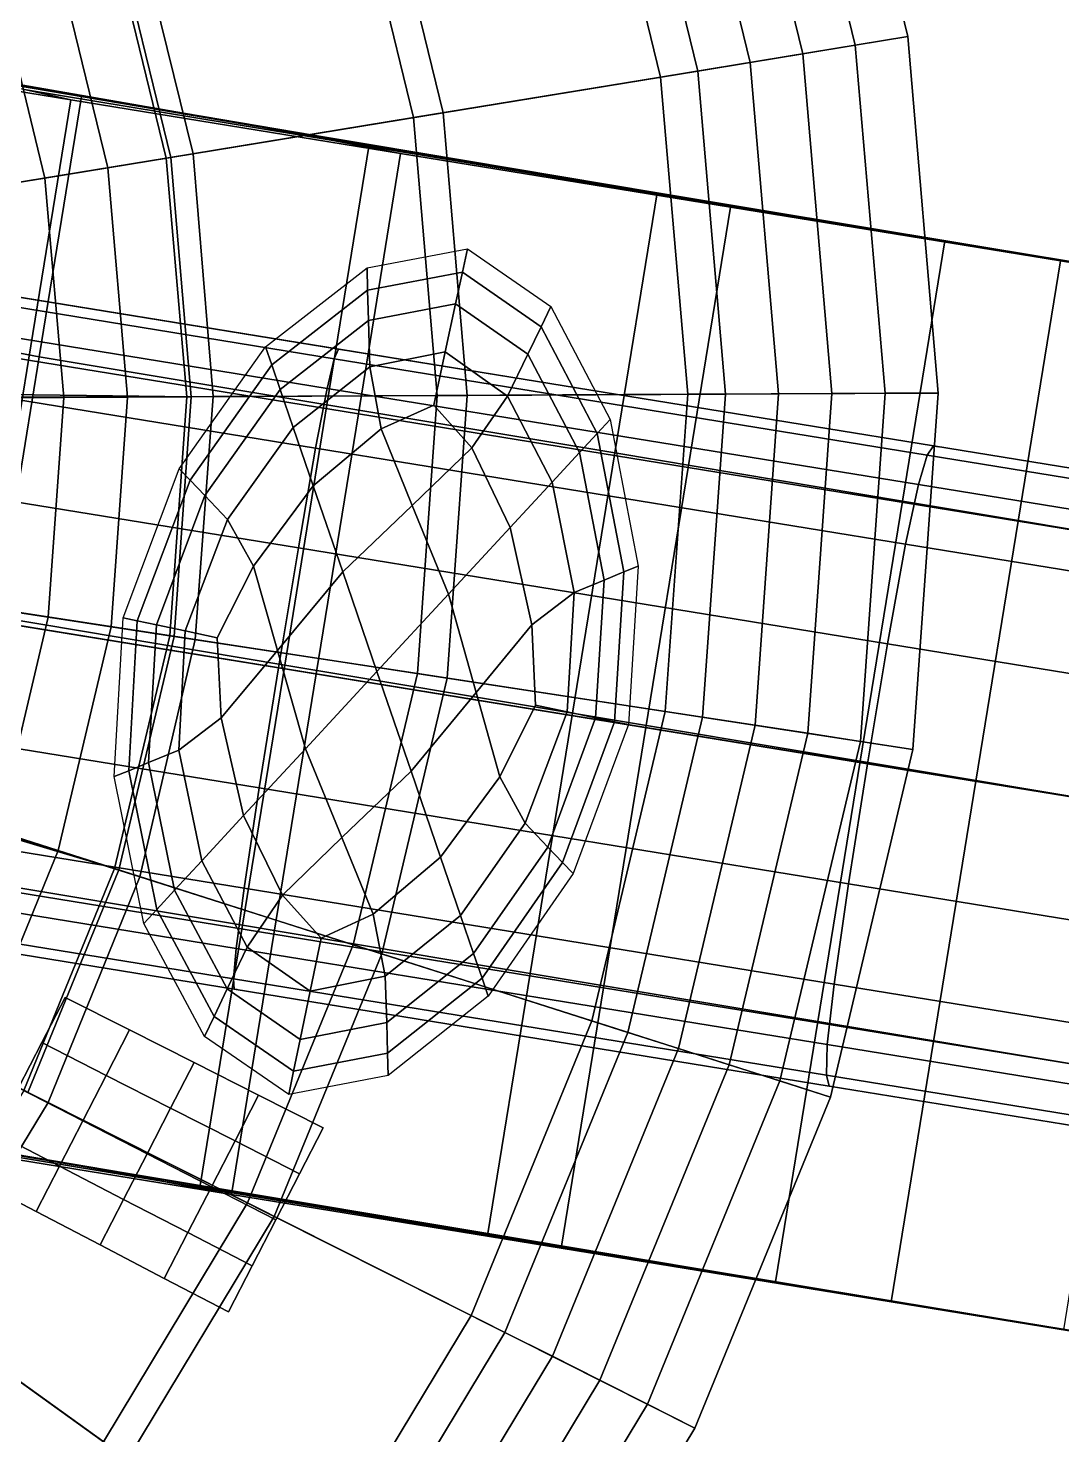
# Model space of a CAD drawing. Extents: x -0.465 to 0.231, y -0.153 to 0.153.
# Drawn here: x 0.0917 to 0.161, y -0.0691 to 0.0252 of the extents above; entities that cross this region are included whole.
import ezdxf

# ---------------------------------------------------------------- set-up
doc = ezdxf.new("R2010")
doc.units = 0

msp = doc.modelspace()

# ---------------------------------------------------------------- linework, layer by layer
for points in [[(0.134107, 0.021963, 1.065514), (0.150682, 0.024678, 1.05739), (0.144998, 0.047972, 1.05739), (0.129048, 0.042695, 1.065514)], [(0.147161, 0.024101, 0.070283), (0.141609, 0.046851, 0.070283), (0.144998, 0.047972, 0.082469), (0.150682, 0.024678, 0.082469)], [(0.150682, 0.024678, 0.569929), (0.150682, 0.024678, 0.326199), (0.144998, 0.047972, 0.326199), (0.144998, 0.047972, 0.569929)], [(0.150682, 0.024678, 0.326199), (0.150682, 0.024678, 0.082469), (0.144998, 0.047972, 0.082469), (0.144998, 0.047972, 0.326199)], [(0.150682, 0.024678, 0.569929), (0.144998, 0.047972, 0.569929), (0.144998, 0.047972, 0.813659), (0.150682, 0.024678, 0.813659)], [(0.150682, 0.024678, 0.813659), (0.144998, 0.047972, 0.813659), (0.144998, 0.047972, 1.05739), (0.150682, 0.024678, 1.05739)], [(0.143639, 0.023524, 0.058096), (0.138221, 0.04573, 0.058096), (0.141609, 0.046851, 0.070283), (0.147161, 0.024101, 0.070283)], [(0.143639, 0.023524, 0.058096), (0.140118, 0.022948, 0.04591), (0.134832, 0.044609, 0.04591), (0.138221, 0.04573, 0.058096)], [(0.140118, 0.022948, 0.04591), (0.136596, 0.022371, 0.033723), (0.131444, 0.043488, 0.033723), (0.134832, 0.044609, 0.04591)], [(0.119522, 0.019575, 0.033723), (0.115013, 0.038052, 0.033723), (0.131444, 0.043488, 0.033723), (0.136596, 0.022371, 0.033723)], [(0.117532, 0.019249, 1.073638), (0.134107, 0.021963, 1.065514), (0.129048, 0.042695, 1.065514), (0.113098, 0.037418, 1.073638)], [(0.102758, 0.016829, 0.034344), (0.09884, 0.032685, 0.03438), (0.115013, 0.038052, 0.033723), (0.119522, 0.019575, 0.033723)], [(0.117532, 0.019249, 1.073638), (0.113098, 0.037418, 1.073638), (0.097149, 0.032141, 1.081763), (0.100957, 0.016534, 1.081763)], [(0.083314, 0.013645, 1.169309), (0.101258, 0.016583, 1.168917), (0.097439, 0.032237, 1.168917), (0.079177, 0.025821, 1.169332)], [(0.100957, 0.016534, 1.081763), (0.097149, 0.032141, 1.081763), (0.081199, 0.026864, 1.089887), (0.084382, 0.01382, 1.089887)], [(0.102758, 0.016829, 0.034344), (0.086616, 0.014185, 0.036205), (0.083181, 0.027457, 0.036351), (0.09884, 0.032685, 0.03438)], [(0.097039, 0.015892, 1.117391), (0.093379, 0.030894, 1.117391), (0.097439, 0.032237, 1.117944), (0.101258, 0.016583, 1.117944)], [(0.101258, 0.016583, 1.143431), (0.101258, 0.016583, 1.130687), (0.097439, 0.032237, 1.130687), (0.097439, 0.032237, 1.143431)], [(0.101258, 0.016583, 1.130687), (0.101258, 0.016583, 1.117944), (0.097439, 0.032237, 1.117944), (0.097439, 0.032237, 1.130687)], [(0.101258, 0.016583, 1.143431), (0.097439, 0.032237, 1.143431), (0.097439, 0.032237, 1.156174), (0.101258, 0.016583, 1.156174)], [(0.101258, 0.016583, 1.156174), (0.097439, 0.032237, 1.156174), (0.097439, 0.032237, 1.168917), (0.101258, 0.016583, 1.168917)], [(0.09282, 0.015201, 1.116838), (0.089319, 0.029551, 1.116838), (0.093379, 0.030894, 1.117391), (0.097039, 0.015892, 1.117391)], [(0.09282, 0.015201, 1.116838), (0.088601, 0.014511, 1.116284), (0.085259, 0.028208, 1.116284), (0.089319, 0.029551, 1.116838)], [(0.134107, 0.021963, 1.065514), (0.135926, 0.0007, 1.065514), (0.152726, 0.000787, 1.05739), (0.150682, 0.024678, 1.05739)], [(0.147161, 0.024101, 0.070283), (0.150682, 0.024678, 0.082469), (0.152726, 0.000787, 0.082469), (0.149156, 0.000769, 0.070283)], [(0.150682, 0.024678, 0.569929), (0.152726, 0.000787, 0.569929), (0.152726, 0.000787, 0.326199), (0.150682, 0.024678, 0.326199)], [(0.150682, 0.024678, 0.326199), (0.152726, 0.000787, 0.326199), (0.152726, 0.000787, 0.082469), (0.150682, 0.024678, 0.082469)], [(0.150682, 0.024678, 0.569929), (0.150682, 0.024678, 0.813659), (0.152726, 0.000787, 0.81366), (0.152726, 0.000787, 0.569929)], [(0.150682, 0.024678, 0.813659), (0.150682, 0.024678, 1.05739), (0.152726, 0.000787, 1.05739), (0.152726, 0.000787, 0.81366)], [(0.069589, 0.006591, 1.309881), (0.091712, 0.002993, 1.309843), (0.094549, 0.02044, 1.309843), (0.072426, 0.024037, 1.309881)], [(0.071202, 0.024506, 1.291908), (0.072426, 0.024037, 1.309881), (0.094549, 0.02044, 1.309843), (0.09155, 0.02112, 1.291517)], [(0.143639, 0.023524, 0.058096), (0.147161, 0.024101, 0.070283), (0.149156, 0.000769, 0.070283), (0.145587, 0.00075, 0.058096)], [(0.0784, 0.005861, 1.23701), (0.081237, 0.023308, 1.23701), (0.095272, 0.020666, 1.235914), (0.092435, 0.00322, 1.235914)], [(0.084894, 0.022554, 1.255101), (0.102102, 0.019546, 1.25386), (0.095272, 0.020666, 1.235914), (0.081237, 0.023308, 1.23701)], [(0.140118, 0.022948, 0.04591), (0.142018, 0.000732, 0.04591), (0.138449, 0.000713, 0.033723), (0.136596, 0.022371, 0.033723)], [(0.143639, 0.023524, 0.058096), (0.145587, 0.00075, 0.058096), (0.142018, 0.000732, 0.04591), (0.140118, 0.022948, 0.04591)], [(0.088387, 0.021819, 1.273251), (0.10737, 0.018599, 1.272361), (0.102102, 0.019546, 1.25386), (0.084894, 0.022554, 1.255101)], [(0.088387, 0.021819, 1.273251), (0.09155, 0.02112, 1.291517), (0.112144, 0.017707, 1.291039), (0.10737, 0.018599, 1.272361)], [(0.117532, 0.019249, 1.073638), (0.119126, 0.000614, 1.073638), (0.135926, 0.0007, 1.065514), (0.134107, 0.021963, 1.065514)], [(0.119522, 0.019575, 0.033723), (0.136596, 0.022371, 0.033723), (0.138449, 0.000713, 0.033723), (0.121143, 0.000624, 0.033723)], [(0.09155, 0.02112, 1.291517), (0.094549, 0.02044, 1.309843), (0.116672, 0.016842, 1.309804), (0.112144, 0.017707, 1.291039)], [(0.091712, 0.002993, 1.309843), (0.113835, -0.000605, 1.309804), (0.116672, 0.016842, 1.309804), (0.094549, 0.02044, 1.309843)], [(0.111733, -0.000005, 1.232943), (0.092435, 0.00322, 1.235914), (0.095272, 0.020666, 1.235914), (0.11457, 0.017442, 1.232943)], [(0.120956, 0.016356, 1.252032), (0.11457, 0.017442, 1.232943), (0.095272, 0.020666, 1.235914), (0.102102, 0.019546, 1.25386)], [(0.117532, 0.019249, 1.073638), (0.100957, 0.016534, 1.081763), (0.102326, 0.000527, 1.081763), (0.119126, 0.000614, 1.073638)], [(0.127176, 0.015288, 1.271179), (0.120956, 0.016356, 1.252032), (0.102102, 0.019546, 1.25386), (0.10737, 0.018599, 1.272361)], [(0.102758, 0.016829, 0.034344), (0.119522, 0.019575, 0.033723), (0.121143, 0.000624, 0.033723), (0.104102, 0.000551, 0.03438)], [(0.127176, 0.015288, 1.271179), (0.10737, 0.018599, 1.272361), (0.112144, 0.017707, 1.291039), (0.133068, 0.014257, 1.290443)], [(0.131032, -0.00323, 1.229972), (0.111733, -0.000005, 1.232943), (0.11457, 0.017442, 1.232943), (0.133869, 0.014217, 1.229972)], [(0.133068, 0.014257, 1.290443), (0.112144, 0.017707, 1.291039), (0.116672, 0.016842, 1.309804), (0.138795, 0.013244, 1.309766)], [(0.140713, 0.013065, 1.249881), (0.133869, 0.014217, 1.229972), (0.11457, 0.017442, 1.232943), (0.120956, 0.016356, 1.252032)], [(0.083314, 0.013645, 1.169309), (0.083278, 0.000785, 1.169332), (0.102632, 0.000529, 1.168917), (0.101258, 0.016583, 1.168917)], [(0.100957, 0.016534, 1.081763), (0.084382, 0.01382, 1.089887), (0.085526, 0.000441, 1.089887), (0.102326, 0.000527, 1.081763)], [(0.102758, 0.016829, 0.034344), (0.104102, 0.000551, 0.03438), (0.087594, 0.000511, 0.036351), (0.086616, 0.014185, 0.036205)], [(0.097039, 0.015892, 1.117391), (0.101258, 0.016583, 1.117944), (0.102632, 0.000529, 1.117944), (0.098355, 0.000507, 1.117391)], [(0.101258, 0.016583, 1.143431), (0.102632, 0.000529, 1.143431), (0.102632, 0.000529, 1.130687), (0.101258, 0.016583, 1.130687)], [(0.101258, 0.016583, 1.130687), (0.102632, 0.000529, 1.130687), (0.102632, 0.000529, 1.117944), (0.101258, 0.016583, 1.117944)], [(0.101258, 0.016583, 1.143431), (0.101258, 0.016583, 1.156174), (0.102632, 0.000529, 1.156174), (0.102632, 0.000529, 1.143431)], [(0.101258, 0.016583, 1.156174), (0.101258, 0.016583, 1.168917), (0.102632, 0.000529, 1.168917), (0.102632, 0.000529, 1.156174)], [(0.135957, -0.004203, 1.309766), (0.138795, 0.013244, 1.309766), (0.116672, 0.016842, 1.309804), (0.113835, -0.000605, 1.309804)], [(0.147517, 0.011918, 1.269806), (0.140713, 0.013065, 1.249881), (0.120956, 0.016356, 1.252032), (0.127176, 0.015288, 1.271179)], [(0.09282, 0.015201, 1.116838), (0.094079, 0.000485, 1.116838), (0.089803, 0.000463, 1.116284), (0.088601, 0.014511, 1.116284)], [(0.09282, 0.015201, 1.116838), (0.097039, 0.015892, 1.117391), (0.098355, 0.000507, 1.117391), (0.094079, 0.000485, 1.116838)], [(0.147517, 0.011918, 1.269806), (0.127176, 0.015288, 1.271179), (0.133068, 0.014257, 1.290443), (0.154238, 0.01078, 1.289759)], [(0.131032, -0.00323, 1.229972), (0.133869, 0.014217, 1.229972), (0.153167, 0.010993, 1.227), (0.15033, -0.006454, 1.227)], [(0.154238, 0.01078, 1.289759), (0.133068, 0.014257, 1.290443), (0.138795, 0.013244, 1.309766), (0.160918, 0.009646, 1.309728)], [(0.140713, 0.013065, 1.249881), (0.160636, 0.009756, 1.247672), (0.153167, 0.010993, 1.227), (0.133869, 0.014217, 1.229972)], [(0.15808, -0.007801, 1.309728), (0.160918, 0.009646, 1.309728), (0.138795, 0.013244, 1.309766), (0.135957, -0.004203, 1.309766)], [(0.147517, 0.011918, 1.269806), (0.168104, 0.00852, 1.268345), (0.160636, 0.009756, 1.247672), (0.140713, 0.013065, 1.249881)], [(0.147517, 0.011918, 1.269806), (0.154238, 0.01078, 1.289759), (0.175572, 0.007284, 1.289017), (0.168104, 0.00852, 1.268345)], [(0.114456, 0.007681, 0.025292), (0.114419, 0.009183, 0.033723), (0.121148, 0.010453, 0.033723), (0.120811, 0.008881, 0.025292)], [(0.126091, 0.005222, 0.025292), (0.120811, 0.008881, 0.025292), (0.121148, 0.010453, 0.033723), (0.126738, 0.00658, 0.033723)], [(0.15033, -0.006454, 1.227), (0.153167, 0.010993, 1.227), (0.172466, 0.007768, 1.224029), (0.169629, -0.009679, 1.224029)], [(0.160636, 0.009756, 1.247672), (0.18064, 0.006439, 1.245434), (0.172466, 0.007768, 1.224029), (0.153167, 0.010993, 1.227)], [(0.154238, 0.01078, 1.289759), (0.160918, 0.009646, 1.309728), (0.183041, 0.006048, 1.309689), (0.175572, 0.007284, 1.289017)], [(0.112214, 0.003088, 1.331749), (0.112495, 0.00373, 1.321128), (0.075502, 0.009747, 1.319608), (0.075345, 0.009084, 1.328745)], [(0.112495, 0.00373, 1.321128), (0.112678, 0.003701, 1.3098), (0.075555, 0.009738, 1.309862), (0.075502, 0.009747, 1.319608)], [(0.15808, -0.007801, 1.309728), (0.180203, -0.011398, 1.309689), (0.183041, 0.006048, 1.309689), (0.160918, 0.009646, 1.309728)], [(0.168104, 0.00852, 1.268345), (0.188815, 0.005109, 1.26684), (0.18064, 0.006439, 1.245434), (0.160636, 0.009756, 1.247672)], [(0.112214, 0.003088, 1.331749), (0.075345, 0.009084, 1.328745), (0.074975, 0.007079, 1.336664), (0.111739, 0.0011, 1.340954)], [(0.108033, 0.002681, 0.025292), (0.107618, 0.003889, 0.033723), (0.114419, 0.009183, 0.033723), (0.114456, 0.007681, 0.025292)], [(0.114511, 0.005643, 0.017593), (0.114456, 0.007681, 0.025292), (0.120811, 0.008881, 0.025292), (0.120355, 0.00676, 0.017696)], [(0.125206, 0.003383, 0.017593), (0.120355, 0.00676, 0.017696), (0.120811, 0.008881, 0.025292), (0.126091, 0.005222, 0.025292)], [(0.1086, 0.001027, 0.017491), (0.108033, 0.002681, 0.025292), (0.114456, 0.007681, 0.025292), (0.114511, 0.005643, 0.017593)], [(0.111739, 0.0011, 1.340954), (0.074975, 0.007079, 1.336664), (0.074288, 0.003061, 1.342755), (0.11097, -0.002904, 1.348034)], [(0.114511, 0.005643, 0.017593), (0.120355, 0.00676, 0.017696), (0.119659, 0.003542, 0.011768), (0.114603, 0.002533, 0.011358)], [(0.125206, 0.003383, 0.017593), (0.123843, 0.00058, 0.011358), (0.119659, 0.003542, 0.011768), (0.120355, 0.00676, 0.017696)], [(0.066751, -0.010856, 1.309881), (0.088874, -0.014454, 1.309843), (0.091712, 0.002993, 1.309843), (0.069589, 0.006591, 1.309881)], [(0.075562, -0.011585, 1.23701), (0.0784, 0.005861, 1.23701), (0.092435, 0.00322, 1.235914), (0.089597, -0.014227, 1.235914)], [(0.129848, -0.00193, 0.025292), (0.126091, 0.005222, 0.025292), (0.126738, 0.00658, 0.033723), (0.130716, -0.000992, 0.033723)], [(0.1086, 0.001027, 0.017491), (0.114511, 0.005643, 0.017593), (0.114603, 0.002533, 0.011358), (0.109473, -0.001519, 0.010948)], [(0.12866, -0.003213, 0.017491), (0.125206, 0.003383, 0.017593), (0.126091, 0.005222, 0.025292), (0.129848, -0.00193, 0.025292)], [(0.108033, 0.002681, 0.025292), (0.102549, -0.005061, 0.025292), (0.101813, -0.004307, 0.033723), (0.107618, 0.003889, 0.033723)], [(0.109811, -0.009599, 1.352282), (0.11097, -0.002904, 1.348034), (0.074288, 0.003061, 1.342755), (0.073178, -0.003641, 1.34641)], [(0.088874, -0.014454, 1.309843), (0.110997, -0.018052, 1.309804), (0.113835, -0.000605, 1.309804), (0.091712, 0.002993, 1.309843)], [(0.108896, -0.017452, 1.232943), (0.089597, -0.014227, 1.235914), (0.092435, 0.00322, 1.235914), (0.111733, -0.000005, 1.232943)], [(0.112214, 0.003088, 1.331749), (0.111739, 0.0011, 1.340954), (0.151392, -0.005349, 1.345606), (0.151983, -0.00338, 1.335005)], [(0.112214, 0.003088, 1.331749), (0.151983, -0.00338, 1.335005), (0.152397, -0.002759, 1.322774), (0.112495, 0.00373, 1.321128)], [(0.112495, 0.00373, 1.321128), (0.152397, -0.002759, 1.322774), (0.152722, -0.002812, 1.309728), (0.112678, 0.003701, 1.3098)], [(0.114603, 0.002533, 0.011358), (0.119659, 0.003542, 0.011768), (0.118888, -0.000024, 0.008275), (0.115369, -0.00161, 0.006762)], [(0.123843, 0.00058, 0.011358), (0.121444, -0.002894, 0.006762), (0.118888, -0.000024, 0.008275), (0.119659, 0.003542, 0.011768)], [(0.12866, -0.003213, 0.017491), (0.126832, -0.005188, 0.010948), (0.123843, 0.00058, 0.011358), (0.125206, 0.003383, 0.017593)], [(0.1086, 0.001027, 0.017491), (0.103547, -0.006094, 0.017593), (0.102549, -0.005061, 0.025292), (0.108033, 0.002681, 0.025292)], [(0.109473, -0.001519, 0.010948), (0.114603, 0.002533, 0.011358), (0.115369, -0.00161, 0.006762), (0.110815, -0.005435, 0.006016)], [(0.1086, 0.001027, 0.017491), (0.109473, -0.001519, 0.010948), (0.105067, -0.007686, 0.011358), (0.103547, -0.006094, 0.017593)], [(0.111739, 0.0011, 1.340954), (0.11097, -0.002904, 1.348034), (0.150535, -0.009339, 1.35376), (0.151392, -0.005349, 1.345606)], [(0.083278, 0.000785, 1.169332), (0.081205, -0.012425, 1.169355), (0.101493, -0.015529, 1.168917), (0.102632, 0.000529, 1.168917)], [(0.102326, 0.000527, 1.081763), (0.085526, 0.000441, 1.089887), (0.084578, -0.012941, 1.089887), (0.101191, -0.015483, 1.081763)], [(0.104102, 0.000551, 0.03438), (0.102899, -0.015744, 0.034417), (0.086428, -0.013224, 0.036497), (0.087594, 0.000511, 0.036351)], [(0.094079, 0.000485, 1.116838), (0.093035, -0.014235, 1.116838), (0.088807, -0.013588, 1.116284), (0.089803, 0.000463, 1.116284)], [(0.094079, 0.000485, 1.116838), (0.098355, 0.000507, 1.117391), (0.097264, -0.014882, 1.117391), (0.093035, -0.014235, 1.116838)], [(0.098355, 0.000507, 1.117391), (0.102632, 0.000529, 1.117944), (0.101493, -0.015529, 1.117944), (0.097264, -0.014882, 1.117391)], [(0.119126, 0.000614, 1.073638), (0.102326, 0.000527, 1.081763), (0.101191, -0.015483, 1.081763), (0.117805, -0.018025, 1.073638)], [(0.102632, 0.000529, 1.143431), (0.101493, -0.015529, 1.143431), (0.101493, -0.015529, 1.130687), (0.102632, 0.000529, 1.130687)], [(0.102632, 0.000529, 1.130687), (0.101493, -0.015529, 1.130687), (0.101493, -0.015529, 1.117944), (0.102632, 0.000529, 1.117944)], [(0.102632, 0.000529, 1.143431), (0.102632, 0.000529, 1.156174), (0.101493, -0.015529, 1.156174), (0.101493, -0.015529, 1.143431)], [(0.102632, 0.000529, 1.156174), (0.102632, 0.000529, 1.168917), (0.101493, -0.015529, 1.168917), (0.101493, -0.015529, 1.156174)], [(0.104102, 0.000551, 0.03438), (0.121143, 0.000624, 0.033723), (0.119799, -0.01833, 0.033723), (0.102899, -0.015744, 0.034417)], [(0.119126, 0.000614, 1.073638), (0.117805, -0.018025, 1.073638), (0.134418, -0.020567, 1.065514), (0.135926, 0.0007, 1.065514)], [(0.121143, 0.000624, 0.033723), (0.138449, 0.000713, 0.033723), (0.136913, -0.020948, 0.033723), (0.119799, -0.01833, 0.033723)], [(0.126832, -0.005188, 0.010948), (0.12402, -0.008226, 0.006016), (0.121444, -0.002894, 0.006762), (0.123843, 0.00058, 0.011358)], [(0.135926, 0.0007, 1.065514), (0.134418, -0.020567, 1.065514), (0.151032, -0.023108, 1.05739), (0.152726, 0.000787, 1.05739)], [(0.142018, 0.000732, 0.04591), (0.140443, -0.021488, 0.04591), (0.136913, -0.020948, 0.033723), (0.138449, 0.000713, 0.033723)], [(0.145587, 0.00075, 0.058096), (0.143972, -0.022028, 0.058096), (0.140443, -0.021488, 0.04591), (0.142018, 0.000732, 0.04591)], [(0.145587, 0.00075, 0.058096), (0.149156, 0.000769, 0.070283), (0.147502, -0.022568, 0.070283), (0.143972, -0.022028, 0.058096)], [(0.149156, 0.000769, 0.070283), (0.152726, 0.000787, 0.082469), (0.151032, -0.023108, 0.082469), (0.147502, -0.022568, 0.070283)], [(0.152726, 0.000787, 0.569929), (0.151032, -0.023108, 0.569929), (0.151032, -0.023108, 0.326199), (0.152726, 0.000787, 0.326199)], [(0.152726, 0.000787, 0.326199), (0.151032, -0.023108, 0.326199), (0.151032, -0.023108, 0.082469), (0.152726, 0.000787, 0.082469)], [(0.152726, 0.000787, 0.569929), (0.152726, 0.000787, 0.81366), (0.151032, -0.023108, 0.813659), (0.151032, -0.023108, 0.569929)], [(0.152726, 0.000787, 0.81366), (0.152726, 0.000787, 1.05739), (0.151032, -0.023108, 1.05739), (0.151032, -0.023108, 0.813659)], [(0.128194, -0.020676, 1.229972), (0.108896, -0.017452, 1.232943), (0.111733, -0.000005, 1.232943), (0.131032, -0.00323, 1.229972)], [(0.13312, -0.021649, 1.309766), (0.135957, -0.004203, 1.309766), (0.113835, -0.000605, 1.309804), (0.110997, -0.018052, 1.309804)], [(0.117446, -0.006745, 0.003981), (0.115369, -0.00161, 0.006762), (0.118888, -0.000024, 0.008275), (0.121444, -0.002894, 0.006762)], [(0.109473, -0.001519, 0.010948), (0.110815, -0.005435, 0.006016), (0.106795, -0.010819, 0.006762), (0.105067, -0.007686, 0.011358)], [(0.11279, -0.011197, 0.003044), (0.110815, -0.005435, 0.006016), (0.115369, -0.00161, 0.006762), (0.117446, -0.006745, 0.003981)], [(0.129848, -0.00193, 0.025292), (0.130716, -0.000992, 0.033723), (0.132609, -0.010816, 0.033723), (0.131636, -0.011208, 0.025292)], [(0.12866, -0.003213, 0.017491), (0.129848, -0.00193, 0.025292), (0.131636, -0.011208, 0.025292), (0.130316, -0.011751, 0.017593)], [(0.151983, -0.00338, 1.335005), (0.193202, -0.010083, 1.338388), (0.193754, -0.009485, 1.324483), (0.152397, -0.002759, 1.322774)], [(0.152397, -0.002759, 1.322774), (0.193754, -0.009485, 1.324483), (0.194227, -0.009562, 1.309651), (0.152722, -0.002812, 1.309728)], [(0.108479, -0.017642, 1.353698), (0.109811, -0.009599, 1.352282), (0.073178, -0.003641, 1.34641), (0.071863, -0.011687, 1.347628)], [(0.109811, -0.009599, 1.352282), (0.149322, -0.016025, 1.358652), (0.150535, -0.009339, 1.35376), (0.11097, -0.002904, 1.348034)], [(0.119882, -0.012696, 0.003044), (0.117446, -0.006745, 0.003981), (0.121444, -0.002894, 0.006762), (0.12402, -0.008226, 0.006016)], [(0.12866, -0.003213, 0.017491), (0.130316, -0.011751, 0.017593), (0.128301, -0.012597, 0.011358), (0.126832, -0.005188, 0.010948)], [(0.128194, -0.020676, 1.229972), (0.131032, -0.00323, 1.229972), (0.15033, -0.006454, 1.227), (0.147493, -0.023901, 1.227)], [(0.151983, -0.00338, 1.335005), (0.151392, -0.005349, 1.345606), (0.192491, -0.012033, 1.350439), (0.193202, -0.010083, 1.338388)], [(0.102549, -0.005061, 0.025292), (0.099013, -0.014486, 0.025292), (0.098069, -0.014286, 0.033723), (0.101813, -0.004307, 0.033723)], [(0.155243, -0.025247, 1.309728), (0.15808, -0.007801, 1.309728), (0.135957, -0.004203, 1.309766), (0.13312, -0.021649, 1.309766)], [(0.103547, -0.006094, 0.017593), (0.100289, -0.014755, 0.017696), (0.099013, -0.014486, 0.025292), (0.102549, -0.005061, 0.025292)], [(0.11279, -0.011197, 0.003044), (0.108417, -0.016473, 0.003981), (0.106795, -0.010819, 0.006762), (0.110815, -0.005435, 0.006016)], [(0.126832, -0.005188, 0.010948), (0.128301, -0.012597, 0.011358), (0.125476, -0.014767, 0.006762), (0.12402, -0.008226, 0.006016)], [(0.151392, -0.005349, 1.345606), (0.150535, -0.009339, 1.35376), (0.191541, -0.016008, 1.359709), (0.192491, -0.012033, 1.350439)], [(0.103547, -0.006094, 0.017593), (0.105067, -0.007686, 0.011358), (0.102229, -0.015165, 0.011768), (0.100289, -0.014755, 0.017696)], [(0.147493, -0.023901, 1.227), (0.15033, -0.006454, 1.227), (0.169629, -0.009679, 1.224029), (0.166791, -0.027125, 1.224029)], [(0.115082, -0.017882, 0.002049), (0.11279, -0.011197, 0.003044), (0.117446, -0.006745, 0.003981), (0.119882, -0.012696, 0.003044)], [(0.105067, -0.007686, 0.011358), (0.106795, -0.010819, 0.006762), (0.104378, -0.015619, 0.008275), (0.102229, -0.015165, 0.011768)], [(0.119882, -0.012696, 0.003044), (0.12402, -0.008226, 0.006016), (0.125476, -0.014767, 0.006762), (0.121727, -0.019286, 0.003981)], [(0.155243, -0.025247, 1.309728), (0.177366, -0.028845, 1.309689), (0.180203, -0.011398, 1.309689), (0.15808, -0.007801, 1.309728)], [(0.149322, -0.016025, 1.358652), (0.190273, -0.022685, 1.365271), (0.191541, -0.016008, 1.359709), (0.150535, -0.009339, 1.35376)], [(0.108479, -0.017642, 1.353698), (0.147973, -0.024065, 1.360283), (0.149322, -0.016025, 1.358652), (0.109811, -0.009599, 1.352282)], [(0.108417, -0.016473, 0.003981), (0.104646, -0.020988, 0.006762), (0.104378, -0.015619, 0.008275), (0.106795, -0.010819, 0.006762)], [(0.115082, -0.017882, 0.002049), (0.110281, -0.023068, 0.003044), (0.108417, -0.016473, 0.003981), (0.11279, -0.011197, 0.003044)], [(0.130316, -0.011751, 0.017593), (0.131636, -0.011208, 0.025292), (0.131009, -0.021248, 0.025292), (0.129749, -0.020981, 0.017696)], [(0.131636, -0.011208, 0.025292), (0.132609, -0.010816, 0.033723), (0.131945, -0.021446, 0.033723), (0.131009, -0.021248, 0.025292)], [(0.108479, -0.017642, 1.353698), (0.071863, -0.011687, 1.347628), (0.070561, -0.019735, 1.34641), (0.107193, -0.025692, 1.352282)], [(0.130316, -0.011751, 0.017593), (0.129749, -0.020981, 0.017696), (0.127839, -0.020578, 0.011768), (0.128301, -0.012597, 0.011358)], [(0.079233, -0.02565, 1.169332), (0.097778, -0.031192, 1.168917), (0.101493, -0.015529, 1.168917), (0.081205, -0.012425, 1.169355)], [(0.097487, -0.0311, 1.081763), (0.101191, -0.015483, 1.081763), (0.084578, -0.012941, 1.089887), (0.081482, -0.025994, 1.089887)], [(0.115082, -0.017882, 0.002049), (0.119882, -0.012696, 0.003044), (0.121727, -0.019286, 0.003981), (0.117373, -0.024567, 0.003044)], [(0.128301, -0.012597, 0.011358), (0.127839, -0.020578, 0.011768), (0.125723, -0.020131, 0.008275), (0.125476, -0.014767, 0.006762)], [(0.099175, -0.031654, 0.03438), (0.083433, -0.026679, 0.036351), (0.086428, -0.013224, 0.036497), (0.102899, -0.015744, 0.034417)], [(0.08963, -0.028593, 1.116838), (0.085556, -0.027293, 1.116284), (0.088807, -0.013588, 1.116284), (0.093035, -0.014235, 1.116838)], [(0.088874, -0.014454, 1.309843), (0.086037, -0.0319, 1.309843), (0.10816, -0.035498, 1.309804), (0.110997, -0.018052, 1.309804)], [(0.108896, -0.017452, 1.232943), (0.106058, -0.034898, 1.232943), (0.08676, -0.031674, 1.235914), (0.089597, -0.014227, 1.235914)], [(0.08963, -0.028593, 1.116838), (0.093035, -0.014235, 1.116838), (0.097264, -0.014882, 1.117391), (0.093704, -0.029893, 1.117391)], [(0.093704, -0.029893, 1.117391), (0.097264, -0.014882, 1.117391), (0.101493, -0.015529, 1.117944), (0.097778, -0.031192, 1.117944)], [(0.098433, -0.024535, 0.025292), (0.097455, -0.024926, 0.033723), (0.098069, -0.014286, 0.033723), (0.099013, -0.014486, 0.025292)], [(0.099764, -0.023994, 0.017593), (0.098433, -0.024535, 0.025292), (0.099013, -0.014486, 0.025292), (0.100289, -0.014755, 0.017696)], [(0.099764, -0.023994, 0.017593), (0.100289, -0.014755, 0.017696), (0.102229, -0.015165, 0.011768), (0.101798, -0.023153, 0.011358)], [(0.121727, -0.019286, 0.003981), (0.125476, -0.014767, 0.006762), (0.125723, -0.020131, 0.008275), (0.123327, -0.024936, 0.006762)], [(0.113492, -0.036205, 1.073638), (0.117805, -0.018025, 1.073638), (0.101191, -0.015483, 1.081763), (0.097487, -0.0311, 1.081763)], [(0.097778, -0.031192, 1.143431), (0.097778, -0.031192, 1.130687), (0.101493, -0.015529, 1.130687), (0.101493, -0.015529, 1.143431)], [(0.097778, -0.031192, 1.130687), (0.097778, -0.031192, 1.117944), (0.101493, -0.015529, 1.117944), (0.101493, -0.015529, 1.130687)], [(0.097778, -0.031192, 1.143431), (0.101493, -0.015529, 1.143431), (0.101493, -0.015529, 1.156174), (0.097778, -0.031192, 1.156174)], [(0.097778, -0.031192, 1.156174), (0.101493, -0.015529, 1.156174), (0.101493, -0.015529, 1.168917), (0.097778, -0.031192, 1.168917)], [(0.099175, -0.031654, 0.03438), (0.102899, -0.015744, 0.034417), (0.119799, -0.01833, 0.033723), (0.115414, -0.036818, 0.033723)], [(0.101798, -0.023153, 0.011358), (0.102229, -0.015165, 0.011768), (0.104378, -0.015619, 0.008275), (0.104646, -0.020988, 0.006762)], [(0.147973, -0.024065, 1.360283), (0.188906, -0.030722, 1.367125), (0.190273, -0.022685, 1.365271), (0.149322, -0.016025, 1.358652)], [(0.110281, -0.023068, 0.003044), (0.106143, -0.027538, 0.006016), (0.104646, -0.020988, 0.006762), (0.108417, -0.016473, 0.003981)], [(0.128194, -0.020676, 1.229972), (0.125357, -0.038123, 1.229972), (0.106058, -0.034898, 1.232943), (0.108896, -0.017452, 1.232943)], [(0.108479, -0.017642, 1.353698), (0.107193, -0.025692, 1.352282), (0.146705, -0.032118, 1.358652), (0.147973, -0.024065, 1.360283)], [(0.115082, -0.017882, 0.002049), (0.117373, -0.024567, 0.003044), (0.112737, -0.029023, 0.003981), (0.110281, -0.023068, 0.003044)], [(0.13312, -0.021649, 1.309766), (0.110997, -0.018052, 1.309804), (0.10816, -0.035498, 1.309804), (0.130283, -0.039096, 1.309766)], [(0.113492, -0.036205, 1.073638), (0.129498, -0.041311, 1.065514), (0.134418, -0.020567, 1.065514), (0.117805, -0.018025, 1.073638)], [(0.115414, -0.036818, 0.033723), (0.119799, -0.01833, 0.033723), (0.136913, -0.020948, 0.033723), (0.131902, -0.042078, 0.033723)], [(0.107193, -0.025692, 1.352282), (0.070561, -0.019735, 1.34641), (0.06949, -0.026444, 1.342755), (0.106171, -0.032409, 1.348034)], [(0.117373, -0.024567, 0.003044), (0.121727, -0.019286, 0.003981), (0.123327, -0.024936, 0.006762), (0.119349, -0.030329, 0.006016)], [(0.125032, -0.028063, 0.011358), (0.123327, -0.024936, 0.006762), (0.125723, -0.020131, 0.008275), (0.127839, -0.020578, 0.011768)], [(0.126533, -0.029652, 0.017593), (0.125032, -0.028063, 0.011358), (0.127839, -0.020578, 0.011768), (0.129749, -0.020981, 0.017696)], [(0.128194, -0.020676, 1.229972), (0.147493, -0.023901, 1.227), (0.144655, -0.041347, 1.227), (0.125357, -0.038123, 1.229972)], [(0.129498, -0.041311, 1.065514), (0.145503, -0.046417, 1.05739), (0.151032, -0.023108, 1.05739), (0.134418, -0.020567, 1.065514)], [(0.103332, -0.030575, 0.010948), (0.101798, -0.023153, 0.011358), (0.104646, -0.020988, 0.006762), (0.106143, -0.027538, 0.006016)], [(0.126533, -0.029652, 0.017593), (0.129749, -0.020981, 0.017696), (0.131009, -0.021248, 0.025292), (0.12752, -0.030683, 0.025292)], [(0.12752, -0.030683, 0.025292), (0.131009, -0.021248, 0.025292), (0.131945, -0.021446, 0.033723), (0.128251, -0.031435, 0.033723)], [(0.155243, -0.025247, 1.309728), (0.13312, -0.021649, 1.309766), (0.130283, -0.039096, 1.309766), (0.152406, -0.042694, 1.309728)], [(0.135302, -0.043163, 0.04591), (0.131902, -0.042078, 0.033723), (0.136913, -0.020948, 0.033723), (0.140443, -0.021488, 0.04591)], [(0.138702, -0.044248, 0.058096), (0.135302, -0.043163, 0.04591), (0.140443, -0.021488, 0.04591), (0.143972, -0.022028, 0.058096)], [(0.138702, -0.044248, 0.058096), (0.143972, -0.022028, 0.058096), (0.147502, -0.022568, 0.070283), (0.142103, -0.045333, 0.070283)], [(0.142103, -0.045333, 0.070283), (0.147502, -0.022568, 0.070283), (0.151032, -0.023108, 0.082469), (0.145503, -0.046417, 0.082469)], [(0.101503, -0.03255, 0.017491), (0.099764, -0.023994, 0.017593), (0.101798, -0.023153, 0.011358), (0.103332, -0.030575, 0.010948)], [(0.110281, -0.023068, 0.003044), (0.112737, -0.029023, 0.003981), (0.10876, -0.032878, 0.006762), (0.106143, -0.027538, 0.006016)], [(0.145503, -0.046417, 0.569929), (0.145503, -0.046417, 0.326199), (0.151032, -0.023108, 0.326199), (0.151032, -0.023108, 0.569929)], [(0.145503, -0.046417, 0.326199), (0.145503, -0.046417, 0.082469), (0.151032, -0.023108, 0.082469), (0.151032, -0.023108, 0.326199)], [(0.145503, -0.046417, 0.569929), (0.151032, -0.023108, 0.569929), (0.151032, -0.023108, 0.813659), (0.145503, -0.046417, 0.813659)], [(0.145503, -0.046417, 0.813659), (0.151032, -0.023108, 0.813659), (0.151032, -0.023108, 1.05739), (0.145503, -0.046417, 1.05739)], [(0.101503, -0.03255, 0.017491), (0.100315, -0.033834, 0.025292), (0.098433, -0.024535, 0.025292), (0.099764, -0.023994, 0.017593)], [(0.147493, -0.023901, 1.227), (0.166791, -0.027125, 1.224029), (0.163954, -0.044572, 1.224029), (0.144655, -0.041347, 1.227)], [(0.147973, -0.024065, 1.360283), (0.146705, -0.032118, 1.358652), (0.187656, -0.038778, 1.365271), (0.188906, -0.030722, 1.367125)], [(0.100315, -0.033834, 0.025292), (0.099448, -0.034771, 0.033723), (0.097455, -0.024926, 0.033723), (0.098433, -0.024535, 0.025292)], [(0.117373, -0.024567, 0.003044), (0.119349, -0.030329, 0.006016), (0.114835, -0.034162, 0.006762), (0.112737, -0.029023, 0.003981)], [(0.120691, -0.034244, 0.010948), (0.119349, -0.030329, 0.006016), (0.123327, -0.024936, 0.006762), (0.125032, -0.028063, 0.011358)], [(0.155243, -0.025247, 1.309728), (0.152406, -0.042694, 1.309728), (0.174529, -0.046292, 1.309689), (0.177366, -0.028845, 1.309689)], [(0.075423, -0.037932, 1.169309), (0.091667, -0.046102, 1.168917), (0.097778, -0.031192, 1.168917), (0.079233, -0.02565, 1.169332)], [(0.091394, -0.045965, 1.081763), (0.097487, -0.0311, 1.081763), (0.081482, -0.025994, 1.089887), (0.076389, -0.038418, 1.089887)], [(0.107193, -0.025692, 1.352282), (0.106171, -0.032409, 1.348034), (0.145736, -0.038844, 1.35376), (0.146705, -0.032118, 1.358652)], [(0.105631, -0.036451, 1.340954), (0.106171, -0.032409, 1.348034), (0.06949, -0.026444, 1.342755), (0.068868, -0.030472, 1.336664)], [(0.093025, -0.046785, 0.034344), (0.078411, -0.039435, 0.036205), (0.083433, -0.026679, 0.036351), (0.099175, -0.031654, 0.03438)], [(0.103332, -0.030575, 0.010948), (0.106143, -0.027538, 0.006016), (0.10876, -0.032878, 0.006762), (0.106384, -0.036357, 0.011358)], [(0.121564, -0.03679, 0.017491), (0.120691, -0.034244, 0.010948), (0.125032, -0.028063, 0.011358), (0.126533, -0.029652, 0.017593)], [(0.084028, -0.04226, 1.116838), (0.08963, -0.028593, 1.116838), (0.093704, -0.029893, 1.117391), (0.087848, -0.044181, 1.117391)], [(0.112737, -0.029023, 0.003981), (0.114835, -0.034162, 0.006762), (0.111337, -0.035753, 0.008275), (0.10876, -0.032878, 0.006762)], [(0.087848, -0.044181, 1.117391), (0.093704, -0.029893, 1.117391), (0.097778, -0.031192, 1.117944), (0.091667, -0.046102, 1.117944)], [(0.121564, -0.03679, 0.017491), (0.126533, -0.029652, 0.017593), (0.12752, -0.030683, 0.025292), (0.122131, -0.038444, 0.025292)], [(0.105453, -0.038487, 1.331749), (0.105631, -0.036451, 1.340954), (0.068868, -0.030472, 1.336664), (0.068583, -0.032491, 1.328745)], [(0.106399, -0.053511, 1.073638), (0.113492, -0.036205, 1.073638), (0.097487, -0.0311, 1.081763), (0.091394, -0.045965, 1.081763)], [(0.101503, -0.03255, 0.017491), (0.103332, -0.030575, 0.010948), (0.106384, -0.036357, 0.011358), (0.105042, -0.039164, 0.017593)], [(0.120691, -0.034244, 0.010948), (0.115624, -0.038309, 0.011358), (0.114835, -0.034162, 0.006762), (0.119349, -0.030329, 0.006016)], [(0.122131, -0.038444, 0.025292), (0.12752, -0.030683, 0.025292), (0.128251, -0.031435, 0.033723), (0.122545, -0.039653, 0.033723)], [(0.086037, -0.0319, 1.309843), (0.0832, -0.049347, 1.309843), (0.105322, -0.052945, 1.309804), (0.10816, -0.035498, 1.309804)], [(0.106058, -0.034898, 1.232943), (0.103221, -0.052345, 1.232943), (0.083923, -0.04912, 1.235914), (0.08676, -0.031674, 1.235914)], [(0.091667, -0.046102, 1.143431), (0.091667, -0.046102, 1.130687), (0.097778, -0.031192, 1.130687), (0.097778, -0.031192, 1.143431)], [(0.091667, -0.046102, 1.130687), (0.091667, -0.046102, 1.117944), (0.097778, -0.031192, 1.117944), (0.097778, -0.031192, 1.130687)], [(0.091667, -0.046102, 1.143431), (0.097778, -0.031192, 1.143431), (0.097778, -0.031192, 1.156174), (0.091667, -0.046102, 1.156174)], [(0.091667, -0.046102, 1.156174), (0.097778, -0.031192, 1.156174), (0.097778, -0.031192, 1.168917), (0.091667, -0.046102, 1.168917)], [(0.093025, -0.046785, 0.034344), (0.099175, -0.031654, 0.03438), (0.115414, -0.036818, 0.033723), (0.108201, -0.054417, 0.033723)], [(0.105453, -0.038487, 1.331749), (0.068583, -0.032491, 1.328745), (0.068523, -0.03317, 1.319608), (0.105516, -0.039186, 1.321128)], [(0.101503, -0.03255, 0.017491), (0.105042, -0.039164, 0.017593), (0.104167, -0.041005, 0.025292), (0.100315, -0.033834, 0.025292)], [(0.105631, -0.036451, 1.340954), (0.145285, -0.0429, 1.345606), (0.145736, -0.038844, 1.35376), (0.106171, -0.032409, 1.348034)], [(0.106384, -0.036357, 0.011358), (0.10876, -0.032878, 0.006762), (0.111337, -0.035753, 0.008275), (0.1106, -0.039325, 0.011768)], [(0.146705, -0.032118, 1.358652), (0.145736, -0.038844, 1.35376), (0.186743, -0.045513, 1.359709), (0.187656, -0.038778, 1.365271)], [(0.105516, -0.039186, 1.321128), (0.068523, -0.03317, 1.319608), (0.068575, -0.033178, 1.309862), (0.105699, -0.039215, 1.3098)], [(0.100315, -0.033834, 0.025292), (0.104167, -0.041005, 0.025292), (0.103525, -0.042364, 0.033723), (0.099448, -0.034771, 0.033723)], [(0.115624, -0.038309, 0.011358), (0.1106, -0.039325, 0.011768), (0.111337, -0.035753, 0.008275), (0.114835, -0.034162, 0.006762)], [(0.121564, -0.03679, 0.017491), (0.115736, -0.041424, 0.017593), (0.115624, -0.038309, 0.011358), (0.120691, -0.034244, 0.010948)], [(0.125357, -0.038123, 1.229972), (0.122519, -0.055569, 1.229972), (0.103221, -0.052345, 1.232943), (0.106058, -0.034898, 1.232943)], [(0.130283, -0.039096, 1.309766), (0.10816, -0.035498, 1.309804), (0.105322, -0.052945, 1.309804), (0.127445, -0.056543, 1.309766)], [(0.105042, -0.039164, 0.017593), (0.106384, -0.036357, 0.011358), (0.1106, -0.039325, 0.011768), (0.109934, -0.04255, 0.017696)], [(0.105453, -0.038487, 1.331749), (0.145222, -0.044955, 1.335005), (0.145285, -0.0429, 1.345606), (0.105631, -0.036451, 1.340954)], [(0.106399, -0.053511, 1.073638), (0.121404, -0.061058, 1.065514), (0.129498, -0.041311, 1.065514), (0.113492, -0.036205, 1.073638)], [(0.108201, -0.054417, 0.033723), (0.115414, -0.036818, 0.033723), (0.131902, -0.042078, 0.033723), (0.123658, -0.062191, 0.033723)], [(0.121564, -0.03679, 0.017491), (0.122131, -0.038444, 0.025292), (0.115801, -0.043464, 0.025292), (0.115736, -0.041424, 0.017593)], [(0.105453, -0.038487, 1.331749), (0.105516, -0.039186, 1.321128), (0.145418, -0.045675, 1.322774), (0.145222, -0.044955, 1.335005)], [(0.115736, -0.041424, 0.017593), (0.109934, -0.04255, 0.017696), (0.1106, -0.039325, 0.011768), (0.115624, -0.038309, 0.011358)], [(0.122131, -0.038444, 0.025292), (0.122545, -0.039653, 0.033723), (0.115844, -0.044968, 0.033723), (0.115801, -0.043464, 0.025292)], [(0.125357, -0.038123, 1.229972), (0.144655, -0.041347, 1.227), (0.141818, -0.058794, 1.227), (0.122519, -0.055569, 1.229972)], [(0.093025, -0.046785, 0.034344), (0.084545, -0.060744, 0.03438), (0.071165, -0.051073, 0.036351), (0.078411, -0.039435, 0.036205)], [(0.105042, -0.039164, 0.017593), (0.109934, -0.04255, 0.017696), (0.109493, -0.044674, 0.025292), (0.104167, -0.041005, 0.025292)], [(0.105516, -0.039186, 1.321128), (0.105699, -0.039215, 1.3098), (0.145743, -0.045728, 1.309728), (0.145418, -0.045675, 1.322774)], [(0.152406, -0.042694, 1.309728), (0.130283, -0.039096, 1.309766), (0.127445, -0.056543, 1.309766), (0.149568, -0.060141, 1.309728)], [(0.145285, -0.0429, 1.345606), (0.186384, -0.049584, 1.350439), (0.186743, -0.045513, 1.359709), (0.145736, -0.038844, 1.35376)], [(0.096924, -0.04496, 1.120798), (0.092603, -0.042759, 1.120905), (0.094163, -0.03973, 1.120905), (0.09849, -0.041916, 1.120798)], [(0.096924, -0.04496, 1.166063), (0.09849, -0.041916, 1.166063), (0.094163, -0.03973, 1.165956), (0.092603, -0.042759, 1.165956)], [(0.09849, -0.041916, 1.14343), (0.094163, -0.03973, 1.14343), (0.094163, -0.03973, 1.154693), (0.09849, -0.041916, 1.154747)], [(0.09849, -0.041916, 1.154747), (0.094163, -0.03973, 1.154693), (0.094163, -0.03973, 1.165956), (0.09849, -0.041916, 1.166063)], [(0.09849, -0.041916, 1.14343), (0.09849, -0.041916, 1.132114), (0.094163, -0.03973, 1.132168), (0.094163, -0.03973, 1.14343)], [(0.09849, -0.041916, 1.132114), (0.09849, -0.041916, 1.120798), (0.094163, -0.03973, 1.120905), (0.094163, -0.03973, 1.132168)], [(0.104167, -0.041005, 0.025292), (0.109493, -0.044674, 0.025292), (0.109165, -0.046248, 0.033723), (0.103525, -0.042364, 0.033723)], [(0.115736, -0.041424, 0.017593), (0.115801, -0.043464, 0.025292), (0.109493, -0.044674, 0.025292), (0.109934, -0.04255, 0.017696)], [(0.121404, -0.061058, 1.065514), (0.13641, -0.068604, 1.05739), (0.145503, -0.046417, 1.05739), (0.129498, -0.041311, 1.065514)], [(0.144655, -0.041347, 1.227), (0.163954, -0.044572, 1.224029), (0.161116, -0.062019, 1.224029), (0.141818, -0.058794, 1.227)], [(0.101244, -0.04716, 1.120691), (0.096924, -0.04496, 1.120798), (0.09849, -0.041916, 1.120798), (0.102818, -0.044102, 1.120691)], [(0.101244, -0.04716, 1.16617), (0.102818, -0.044102, 1.16617), (0.09849, -0.041916, 1.166063), (0.096924, -0.04496, 1.166063)], [(0.102818, -0.044102, 1.14343), (0.09849, -0.041916, 1.14343), (0.09849, -0.041916, 1.154747), (0.102818, -0.044102, 1.1548)], [(0.102818, -0.044102, 1.1548), (0.09849, -0.041916, 1.154747), (0.09849, -0.041916, 1.166063), (0.102818, -0.044102, 1.16617)], [(0.102818, -0.044102, 1.14343), (0.102818, -0.044102, 1.132061), (0.09849, -0.041916, 1.132114), (0.09849, -0.041916, 1.14343)], [(0.102818, -0.044102, 1.132061), (0.102818, -0.044102, 1.120691), (0.09849, -0.041916, 1.120798), (0.09849, -0.041916, 1.132114)], [(0.126846, -0.063794, 0.04591), (0.123658, -0.062191, 0.033723), (0.131902, -0.042078, 0.033723), (0.135302, -0.043163, 0.04591)], [(0.095357, -0.048003, 1.120798), (0.091044, -0.045789, 1.120905), (0.092603, -0.042759, 1.120905), (0.096924, -0.04496, 1.120798)], [(0.095357, -0.048003, 1.166063), (0.096924, -0.04496, 1.166063), (0.092603, -0.042759, 1.165956), (0.091044, -0.045789, 1.165956)], [(0.130034, -0.065397, 0.058096), (0.126846, -0.063794, 0.04591), (0.135302, -0.043163, 0.04591), (0.138702, -0.044248, 0.058096)], [(0.145222, -0.044955, 1.335005), (0.186441, -0.051658, 1.338388), (0.186384, -0.049584, 1.350439), (0.145285, -0.0429, 1.345606)], [(0.152406, -0.042694, 1.309728), (0.149568, -0.060141, 1.309728), (0.171691, -0.063738, 1.309689), (0.174529, -0.046292, 1.309689)], [(0.101244, -0.04716, 1.120691), (0.102818, -0.044102, 1.120691), (0.107146, -0.046288, 1.120584), (0.105564, -0.049361, 1.120584)], [(0.101244, -0.04716, 1.16617), (0.105564, -0.049361, 1.166277), (0.107146, -0.046288, 1.166277), (0.102818, -0.044102, 1.16617)], [(0.102818, -0.044102, 1.14343), (0.102818, -0.044102, 1.1548), (0.107146, -0.046288, 1.154854), (0.107146, -0.046288, 1.14343)], [(0.102818, -0.044102, 1.1548), (0.102818, -0.044102, 1.16617), (0.107146, -0.046288, 1.166277), (0.107146, -0.046288, 1.154854)], [(0.102818, -0.044102, 1.14343), (0.107146, -0.046288, 1.14343), (0.107146, -0.046288, 1.132007), (0.102818, -0.044102, 1.132061)], [(0.102818, -0.044102, 1.132061), (0.107146, -0.046288, 1.132007), (0.107146, -0.046288, 1.120584), (0.102818, -0.044102, 1.120691)], [(0.115801, -0.043464, 0.025292), (0.115844, -0.044968, 0.033723), (0.109165, -0.046248, 0.033723), (0.109493, -0.044674, 0.025292)], [(0.130034, -0.065397, 0.058096), (0.138702, -0.044248, 0.058096), (0.142103, -0.045333, 0.070283), (0.133222, -0.067001, 0.070283)], [(0.09967, -0.050218, 1.120691), (0.095357, -0.048003, 1.120798), (0.096924, -0.04496, 1.120798), (0.101244, -0.04716, 1.120691)], [(0.09967, -0.050218, 1.16617), (0.101244, -0.04716, 1.16617), (0.096924, -0.04496, 1.166063), (0.095357, -0.048003, 1.166063)], [(0.145222, -0.044955, 1.335005), (0.145418, -0.045675, 1.322774), (0.186775, -0.052401, 1.324483), (0.186441, -0.051658, 1.338388)], [(0.106399, -0.053511, 1.073638), (0.091394, -0.045965, 1.081763), (0.083094, -0.059719, 1.081763), (0.096736, -0.069524, 1.073638)], [(0.095357, -0.048003, 1.120798), (0.09379, -0.051047, 1.120798), (0.089485, -0.048818, 1.120905), (0.091044, -0.045789, 1.120905)], [(0.095357, -0.048003, 1.166063), (0.091044, -0.045789, 1.165956), (0.089485, -0.048818, 1.165956), (0.09379, -0.051047, 1.166063)], [(0.133222, -0.067001, 0.070283), (0.142103, -0.045333, 0.070283), (0.145503, -0.046417, 0.082469), (0.13641, -0.068604, 0.082469)], [(0.145418, -0.045675, 1.322774), (0.145743, -0.045728, 1.309728), (0.187247, -0.052478, 1.309651), (0.186775, -0.052401, 1.324483)], [(0.093025, -0.046785, 0.034344), (0.108201, -0.054417, 0.033723), (0.098374, -0.070701, 0.033723), (0.084545, -0.060744, 0.03438)], [(0.105564, -0.049361, 1.120584), (0.107146, -0.046288, 1.120584), (0.111473, -0.048475, 1.120477), (0.109884, -0.051561, 1.120477)], [(0.105564, -0.049361, 1.166277), (0.109884, -0.051561, 1.166384), (0.111473, -0.048475, 1.166384), (0.107146, -0.046288, 1.166277)], [(0.107146, -0.046288, 1.14343), (0.107146, -0.046288, 1.154854), (0.111473, -0.048475, 1.154907), (0.111473, -0.048475, 1.14343)], [(0.107146, -0.046288, 1.154854), (0.107146, -0.046288, 1.166277), (0.111473, -0.048475, 1.166384), (0.111473, -0.048475, 1.154907)], [(0.107146, -0.046288, 1.14343), (0.111473, -0.048475, 1.14343), (0.111473, -0.048475, 1.131954), (0.107146, -0.046288, 1.132007)], [(0.107146, -0.046288, 1.132007), (0.111473, -0.048475, 1.131954), (0.111473, -0.048475, 1.120477), (0.107146, -0.046288, 1.120584)], [(0.13641, -0.068604, 0.569929), (0.13641, -0.068604, 0.326199), (0.145503, -0.046417, 0.326199), (0.145503, -0.046417, 0.569929)], [(0.13641, -0.068604, 0.326199), (0.13641, -0.068604, 0.082469), (0.145503, -0.046417, 0.082469), (0.145503, -0.046417, 0.326199)], [(0.13641, -0.068604, 0.569929), (0.145503, -0.046417, 0.569929), (0.145503, -0.046417, 0.813659), (0.13641, -0.068604, 0.813659)], [(0.13641, -0.068604, 0.813659), (0.145503, -0.046417, 0.813659), (0.145503, -0.046417, 1.05739), (0.13641, -0.068604, 1.05739)], [(0.077037, -0.047967, 1.273251), (0.073545, -0.047232, 1.255101), (0.090753, -0.05024, 1.25386), (0.096021, -0.051187, 1.272361)], [(0.077037, -0.047967, 1.273251), (0.096021, -0.051187, 1.272361), (0.100795, -0.05208, 1.291039), (0.080201, -0.048666, 1.291517)], [(0.09967, -0.050218, 1.120691), (0.098096, -0.053276, 1.120691), (0.09379, -0.051047, 1.120798), (0.095357, -0.048003, 1.120798)], [(0.09967, -0.050218, 1.16617), (0.095357, -0.048003, 1.166063), (0.09379, -0.051047, 1.166063), (0.098096, -0.053276, 1.16617)], [(0.09967, -0.050218, 1.120691), (0.101244, -0.04716, 1.120691), (0.105564, -0.049361, 1.120584), (0.103982, -0.052433, 1.120584)], [(0.09967, -0.050218, 1.16617), (0.103982, -0.052433, 1.166277), (0.105564, -0.049361, 1.166277), (0.101244, -0.04716, 1.16617)], [(0.080201, -0.048666, 1.291517), (0.100795, -0.05208, 1.291039), (0.105322, -0.052945, 1.309804), (0.0832, -0.049347, 1.309843)], [(0.09379, -0.051047, 1.120798), (0.092224, -0.054091, 1.120798), (0.087926, -0.051847, 1.120905), (0.089485, -0.048818, 1.120905)], [(0.09379, -0.051047, 1.166063), (0.089485, -0.048818, 1.165956), (0.087926, -0.051847, 1.165956), (0.092224, -0.054091, 1.166063)], [(0.109884, -0.051561, 1.14343), (0.111473, -0.048475, 1.14343), (0.111473, -0.048475, 1.154907), (0.109884, -0.051561, 1.154907)], [(0.109884, -0.051561, 1.154907), (0.111473, -0.048475, 1.154907), (0.111473, -0.048475, 1.166384), (0.109884, -0.051561, 1.166384)], [(0.109884, -0.051561, 1.14343), (0.109884, -0.051561, 1.131954), (0.111473, -0.048475, 1.131954), (0.111473, -0.048475, 1.14343)], [(0.109884, -0.051561, 1.131954), (0.109884, -0.051561, 1.120477), (0.111473, -0.048475, 1.120477), (0.111473, -0.048475, 1.131954)], [(0.109606, -0.053431, 1.252032), (0.090753, -0.05024, 1.25386), (0.083923, -0.04912, 1.235914), (0.103221, -0.052345, 1.232943)], [(0.103982, -0.052433, 1.120584), (0.105564, -0.049361, 1.120584), (0.109884, -0.051561, 1.120477), (0.108295, -0.054648, 1.120477)], [(0.103982, -0.052433, 1.166277), (0.108295, -0.054648, 1.166384), (0.109884, -0.051561, 1.166384), (0.105564, -0.049361, 1.166277)], [(0.115827, -0.054498, 1.271179), (0.096021, -0.051187, 1.272361), (0.090753, -0.05024, 1.25386), (0.109606, -0.053431, 1.252032)], [(0.09967, -0.050218, 1.120691), (0.103982, -0.052433, 1.120584), (0.102401, -0.055506, 1.120584), (0.098096, -0.053276, 1.120691)], [(0.09967, -0.050218, 1.16617), (0.098096, -0.053276, 1.16617), (0.102401, -0.055506, 1.166277), (0.103982, -0.052433, 1.166277)], [(0.092224, -0.054091, 1.14343), (0.087926, -0.051847, 1.143431), (0.087926, -0.051847, 1.132168), (0.092224, -0.054091, 1.132114)], [(0.092224, -0.054091, 1.132114), (0.087926, -0.051847, 1.132168), (0.087926, -0.051847, 1.120905), (0.092224, -0.054091, 1.120798)], [(0.092224, -0.054091, 1.14343), (0.092224, -0.054091, 1.154747), (0.087926, -0.051847, 1.154693), (0.087926, -0.051847, 1.143431)], [(0.092224, -0.054091, 1.154747), (0.092224, -0.054091, 1.166063), (0.087926, -0.051847, 1.165956), (0.087926, -0.051847, 1.154693)], [(0.098096, -0.053276, 1.120691), (0.096522, -0.056334, 1.120691), (0.092224, -0.054091, 1.120798), (0.09379, -0.051047, 1.120798)], [(0.098096, -0.053276, 1.16617), (0.09379, -0.051047, 1.166063), (0.092224, -0.054091, 1.166063), (0.096522, -0.056334, 1.16617)], [(0.115827, -0.054498, 1.271179), (0.121718, -0.05553, 1.290443), (0.100795, -0.05208, 1.291039), (0.096021, -0.051187, 1.272361)], [(0.108295, -0.054648, 1.14343), (0.109884, -0.051561, 1.14343), (0.109884, -0.051561, 1.154907), (0.108295, -0.054648, 1.154907)], [(0.108295, -0.054648, 1.154907), (0.109884, -0.051561, 1.154907), (0.109884, -0.051561, 1.166384), (0.108295, -0.054648, 1.166384)], [(0.108295, -0.054648, 1.14343), (0.108295, -0.054648, 1.131954), (0.109884, -0.051561, 1.131954), (0.109884, -0.051561, 1.14343)], [(0.108295, -0.054648, 1.131954), (0.108295, -0.054648, 1.120477), (0.109884, -0.051561, 1.120477), (0.109884, -0.051561, 1.131954)], [(0.121718, -0.05553, 1.290443), (0.127445, -0.056543, 1.309766), (0.105322, -0.052945, 1.309804), (0.100795, -0.05208, 1.291039)], [(0.103982, -0.052433, 1.120584), (0.108295, -0.054648, 1.120477), (0.106706, -0.057735, 1.120477), (0.102401, -0.055506, 1.120584)], [(0.103982, -0.052433, 1.166277), (0.102401, -0.055506, 1.166277), (0.106706, -0.057735, 1.166384), (0.108295, -0.054648, 1.166384)], [(0.129364, -0.056721, 1.249881), (0.109606, -0.053431, 1.252032), (0.103221, -0.052345, 1.232943), (0.122519, -0.055569, 1.229972)], [(0.098096, -0.053276, 1.120691), (0.102401, -0.055506, 1.120584), (0.100819, -0.058578, 1.120584), (0.096522, -0.056334, 1.120691)], [(0.098096, -0.053276, 1.16617), (0.096522, -0.056334, 1.16617), (0.100819, -0.058578, 1.166277), (0.102401, -0.055506, 1.166277)], [(0.106399, -0.053511, 1.073638), (0.096736, -0.069524, 1.073638), (0.110378, -0.079328, 1.065514), (0.121404, -0.061058, 1.065514)], [(0.136167, -0.057869, 1.269806), (0.115827, -0.054498, 1.271179), (0.109606, -0.053431, 1.252032), (0.129364, -0.056721, 1.249881)], [(0.096522, -0.056334, 1.14343), (0.092224, -0.054091, 1.14343), (0.092224, -0.054091, 1.132114), (0.096522, -0.056334, 1.132061)], [(0.096522, -0.056334, 1.132061), (0.092224, -0.054091, 1.132114), (0.092224, -0.054091, 1.120798), (0.096522, -0.056334, 1.120691)], [(0.096522, -0.056334, 1.14343), (0.096522, -0.056334, 1.1548), (0.092224, -0.054091, 1.154747), (0.092224, -0.054091, 1.14343)], [(0.096522, -0.056334, 1.1548), (0.096522, -0.056334, 1.16617), (0.092224, -0.054091, 1.166063), (0.092224, -0.054091, 1.154747)], [(0.108201, -0.054417, 0.033723), (0.123658, -0.062191, 0.033723), (0.112427, -0.080801, 0.033723), (0.098374, -0.070701, 0.033723)], [(0.108295, -0.054648, 1.14343), (0.108295, -0.054648, 1.154907), (0.106706, -0.057735, 1.154907), (0.106706, -0.057735, 1.14343)], [(0.108295, -0.054648, 1.154907), (0.108295, -0.054648, 1.166384), (0.106706, -0.057735, 1.166384), (0.106706, -0.057735, 1.154907)], [(0.108295, -0.054648, 1.14343), (0.106706, -0.057735, 1.14343), (0.106706, -0.057735, 1.131954), (0.108295, -0.054648, 1.131954)], [(0.108295, -0.054648, 1.131954), (0.106706, -0.057735, 1.131954), (0.106706, -0.057735, 1.120477), (0.108295, -0.054648, 1.120477)], [(0.136167, -0.057869, 1.269806), (0.142888, -0.059007, 1.289759), (0.121718, -0.05553, 1.290443), (0.115827, -0.054498, 1.271179)], [(0.102401, -0.055506, 1.120584), (0.106706, -0.057735, 1.120477), (0.105117, -0.060822, 1.120477), (0.100819, -0.058578, 1.120584)], [(0.102401, -0.055506, 1.166277), (0.100819, -0.058578, 1.166277), (0.105117, -0.060822, 1.166384), (0.106706, -0.057735, 1.166384)], [(0.142888, -0.059007, 1.289759), (0.149568, -0.060141, 1.309728), (0.127445, -0.056543, 1.309766), (0.121718, -0.05553, 1.290443)], [(0.129364, -0.056721, 1.249881), (0.122519, -0.055569, 1.229972), (0.141818, -0.058794, 1.227), (0.149286, -0.06003, 1.247673)], [(0.096522, -0.056334, 1.14343), (0.096522, -0.056334, 1.132061), (0.100819, -0.058578, 1.132007), (0.100819, -0.058578, 1.14343)], [(0.096522, -0.056334, 1.132061), (0.096522, -0.056334, 1.120691), (0.100819, -0.058578, 1.120584), (0.100819, -0.058578, 1.132007)], [(0.096522, -0.056334, 1.14343), (0.100819, -0.058578, 1.14343), (0.100819, -0.058578, 1.154854), (0.096522, -0.056334, 1.1548)], [(0.096522, -0.056334, 1.1548), (0.100819, -0.058578, 1.154854), (0.100819, -0.058578, 1.166277), (0.096522, -0.056334, 1.16617)], [(0.136167, -0.057869, 1.269806), (0.129364, -0.056721, 1.249881), (0.149286, -0.06003, 1.247673), (0.156755, -0.061266, 1.268345)], [(0.106706, -0.057735, 1.14343), (0.106706, -0.057735, 1.154907), (0.105117, -0.060822, 1.154907), (0.105117, -0.060822, 1.14343)], [(0.106706, -0.057735, 1.154907), (0.106706, -0.057735, 1.166384), (0.105117, -0.060822, 1.166384), (0.105117, -0.060822, 1.154907)], [(0.106706, -0.057735, 1.14343), (0.105117, -0.060822, 1.14343), (0.105117, -0.060822, 1.131954), (0.106706, -0.057735, 1.131954)], [(0.106706, -0.057735, 1.131954), (0.105117, -0.060822, 1.131954), (0.105117, -0.060822, 1.120477), (0.106706, -0.057735, 1.120477)], [(0.136167, -0.057869, 1.269806), (0.156755, -0.061266, 1.268345), (0.164223, -0.062502, 1.289017), (0.142888, -0.059007, 1.289759)], [(0.100819, -0.058578, 1.14343), (0.100819, -0.058578, 1.132007), (0.105117, -0.060822, 1.131954), (0.105117, -0.060822, 1.14343)], [(0.100819, -0.058578, 1.132007), (0.100819, -0.058578, 1.120584), (0.105117, -0.060822, 1.120477), (0.105117, -0.060822, 1.131954)], [(0.100819, -0.058578, 1.14343), (0.105117, -0.060822, 1.14343), (0.105117, -0.060822, 1.154907), (0.100819, -0.058578, 1.154854)], [(0.100819, -0.058578, 1.154854), (0.105117, -0.060822, 1.154907), (0.105117, -0.060822, 1.166384), (0.100819, -0.058578, 1.166277)], [(0.149286, -0.06003, 1.247673), (0.141818, -0.058794, 1.227), (0.161116, -0.062019, 1.224029), (0.169291, -0.063348, 1.245434)], [(0.142888, -0.059007, 1.289759), (0.164223, -0.062502, 1.289017), (0.171691, -0.063738, 1.309689), (0.149568, -0.060141, 1.309728)], [(0.096736, -0.069524, 1.073638), (0.083094, -0.059719, 1.081763), (0.072765, -0.072004, 1.081763), (0.084711, -0.083826, 1.073638)], [(0.156755, -0.061266, 1.268345), (0.149286, -0.06003, 1.247673), (0.169291, -0.063348, 1.245434), (0.177465, -0.064677, 1.26684)], [(0.084545, -0.060744, 0.03438), (0.098374, -0.070701, 0.033723), (0.086146, -0.085245, 0.033723), (0.073993, -0.07322, 0.034417)], [(0.121404, -0.061058, 1.065514), (0.110378, -0.079328, 1.065514), (0.12402, -0.089133, 1.05739), (0.13641, -0.068604, 1.05739)], [(0.156755, -0.061266, 1.268345), (0.177465, -0.064677, 1.26684), (0.18564, -0.066007, 1.288245), (0.164223, -0.062502, 1.289017)], [(0.126846, -0.063794, 0.04591), (0.115325, -0.082884, 0.04591), (0.112427, -0.080801, 0.033723), (0.123658, -0.062191, 0.033723)], [(0.130034, -0.065397, 0.058096), (0.118224, -0.084967, 0.058096), (0.115325, -0.082884, 0.04591), (0.126846, -0.063794, 0.04591)], [(0.130034, -0.065397, 0.058096), (0.133222, -0.067001, 0.070283), (0.121122, -0.08705, 0.070283), (0.118224, -0.084967, 0.058096)], [(0.133222, -0.067001, 0.070283), (0.13641, -0.068604, 0.082469), (0.12402, -0.089133, 0.082469), (0.121122, -0.08705, 0.070283)], [(0.13641, -0.068604, 0.569929), (0.12402, -0.089133, 0.569929), (0.12402, -0.089133, 0.326199), (0.13641, -0.068604, 0.326199)], [(0.13641, -0.068604, 0.326199), (0.12402, -0.089133, 0.326199), (0.12402, -0.089133, 0.082469), (0.13641, -0.068604, 0.082469)], [(0.13641, -0.068604, 0.569929), (0.13641, -0.068604, 0.813659), (0.12402, -0.089133, 0.81366), (0.12402, -0.089133, 0.569929)], [(0.13641, -0.068604, 0.813659), (0.13641, -0.068604, 1.05739), (0.12402, -0.089133, 1.05739), (0.12402, -0.089133, 0.81366)]]:
    msp.add_3dface(points)

doc.saveas('drawing.dxf')
